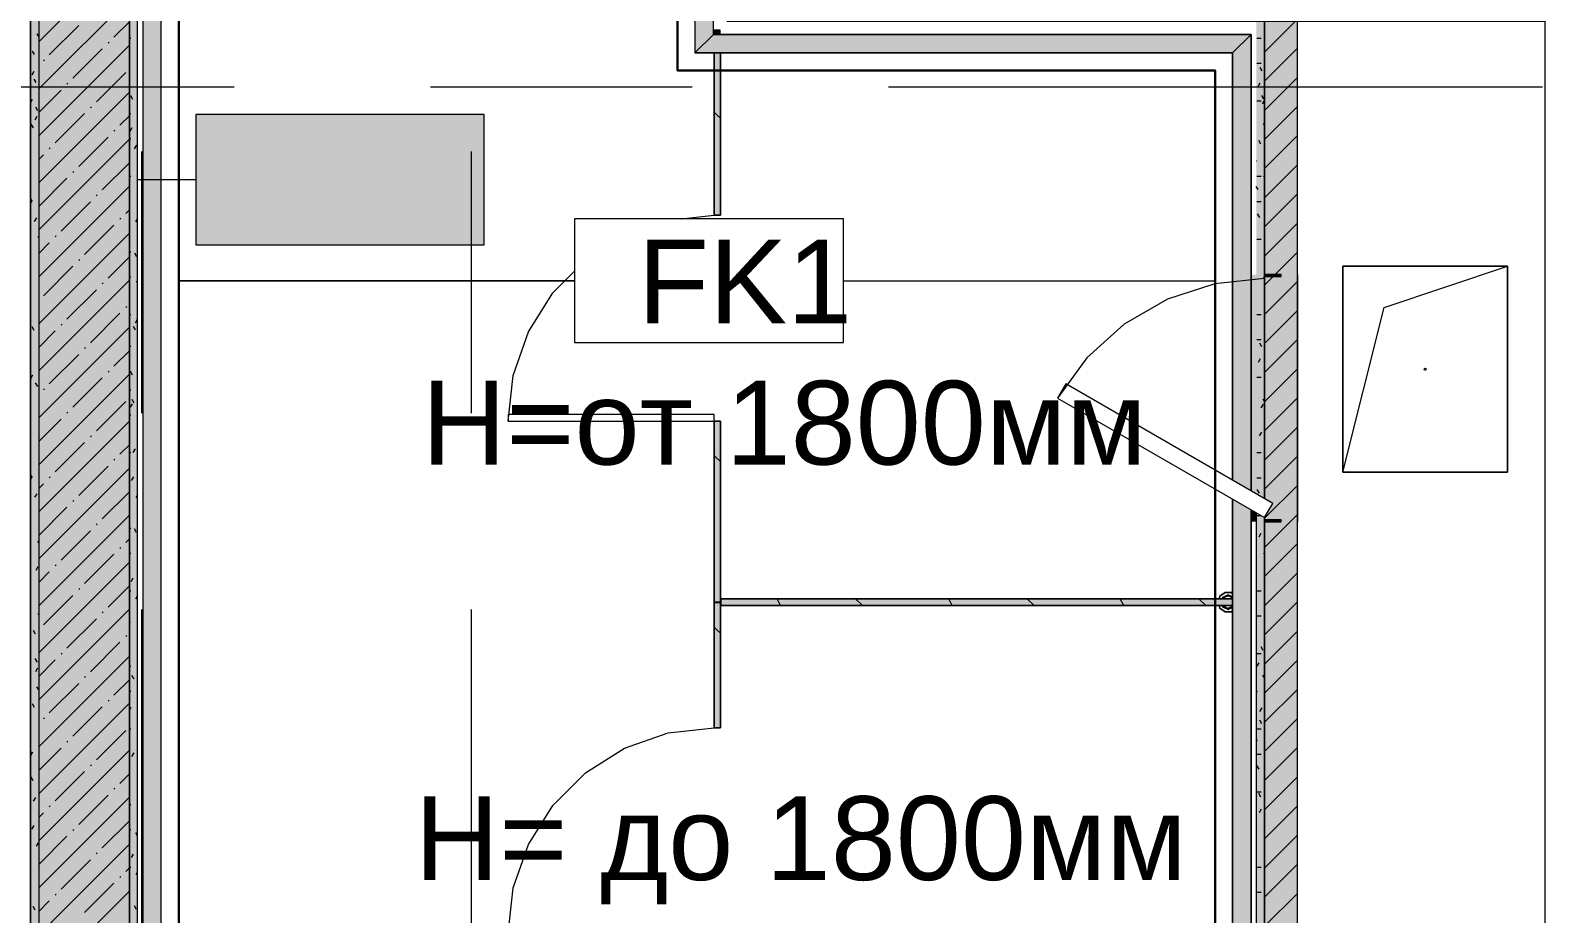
# Model space of a CAD drawing. Header units: millimetres. Extents: x -3817 to 677485, y -22715 to 103890.
# Drawn here: x 392672 to 396348, y 3513 to 5657 of the extents above; entities that cross this region are included whole.
import ezdxf

# ---------------------------------------------------------------- set-up
doc = ezdxf.new("R2010")
doc.units = ezdxf.units.MM
doc.layers.add('PDF _Геометрия', color=7, linetype='Continuous', true_color=0x1d1d1d)
doc.layers.add('PDF _Сплошная заливка', color=7, linetype='Continuous', true_color=0xffffff)
doc.layers.add('PDF _Текст', color=7, linetype='Continuous')
doc.styles.add('PDF GOST-Common', font='arial.ttf')

msp = doc.modelspace()

# ---------------------------------------------------------------- hatches: boundary and pattern name
at = {"layer": 'PDF _Сплошная заливка', "transparency": 33554559}
for points in [[(392903.4, 2319), (392912.9, 2319), (392912.9, 9319), (392692.9, 9319), (392692.9, 2319)], [(395667.9, 2039), (395747.9, 2039), (395747.9, 5679), (395667.9, 5679), (395667.9, 5064), (395707.9, 5064), (395707.9, 5059), (395667.9, 5059), (395667.9, 4520.2), (395687.9, 4508.6), (395667.9, 4474), (395667.9, 4469), (395707.9, 4469), (395707.9, 4464), (395667.9, 4464), (395667.9, 2059)]]:
    msp.add_hatch(color=256, dxfattribs=at).paths.add_polyline_path(points)
h = msp.add_hatch(color=256, dxfattribs=at)
h.paths.add_polyline_path([(395667.9, 2059), (395667.9, 4474), (395647.9, 4485.6), (395647.9, 2059)], flags=0)
h.paths.add_polyline_path([(395667.9, 4520.2), (395667.9, 5679), (395647.9, 5679), (395647.9, 4531.7), (395654.2, 4528.1)], flags=0)
at = {"layer": 'PDF _Сплошная заливка', "true_color": 0xd7cdc4, "transparency": 33554559}
msp.add_hatch(color=254, dxfattribs=at).paths.add_polyline_path([(395517.3, 5601.5), (395590.4, 5601.5), (395635.4, 5646.5), (394330.4, 5646.5), (394285.4, 5601.5)])

# ---------------------------------------------------------------- linework, layer by layer
at = {"layer": 'PDF _Геометрия', "color": 9, "lineweight": 9, "true_color": 0xc0c0c0}
for points in [[(392912.9, 2319), (392912.9, 9319), (392912.9, 2319), (392932.9, 2319), (393192.9, 2319), (393192.9, 2039), (393212.9, 2039), (393442.9, 2039), (393442.9, 2059), (393212.9, 2059), (393212.9, 2319), (393212.9, 2339), (392932.9, 2339), (392932.9, 9299), (393192.9, 9299), (393212.9, 9299), (393212.9, 9579), (393192.9, 9579), (393192.9, 9319), (392932.9, 9319), (392912.9, 9319)], [(395747.9, 5064), (395747.9, 4464)], [(395647.9, 4485.6), (395647.9, 2059), (394342.9, 2059), (394342.9, 2039), (394342.9, 2059)]]:
    msp.add_lwpolyline(points, dxfattribs=at)
at = {"layer": 'PDF _Геометрия', "color": 231, "lineweight": 30, "true_color": 0xff80c0}
for points in [[(394242.9, 5559), (395547.9, 5559), (394242.9, 5559), (394242.9, 9479), (393312.9, 9479), (393312.9, 9199), (393032.9, 9199), (393032.9, 2445.5)], [(394342.9, 2434.5), (394342.9, 2164), (395547.9, 2164), (395547.9, 5559)]]:
    msp.add_lwpolyline(points, dxfattribs=at)
at = {"layer": 'PDF _Геометрия', "color": 7, "lineweight": 9}
for points in [[(392990.4, 2434.5), (392990.4, 9241.5), (392945.4, 9286.5), (392945.4, 2434.5)], [(392990.4, 2446.5), (392990.4, 9241.5), (393270.4, 9241.5), (393225.4, 9286.5), (392945.4, 9286.5), (392945.4, 2446.5)], [(392692.9, 9069), (392692.9, 8989), (392692.9, 2039), (392692.9, 2019), (392442.9, 2019), (392672.9, 2019), (392692.9, 2019), (392692.9, 1819), (392442.9, 1819)], [(392672.9, 8989), (392142.9, 8989), (392672.9, 8989), (392692.9, 8989), (392692.9, 2039), (392692.9, 2019), (392672.9, 2019)], [(392672.9, 8969), (392672.9, 2040)], [(395635.4, 5646.5), (394330.4, 5646.5), (394330.4, 5931.5), (394285.4, 5976.5), (394285.4, 5601.5), (395590.4, 5601.5)], [(394330.4, 5646.5), (394330.4, 5931.5), (394630.4, 5931.5), (394585.4, 5976.5), (394285.4, 5976.5), (394285.4, 5601.5)], [(395647.9, 5679), (394362.9, 5679), (395647.9, 5679), (395667.9, 5679), (395667.9, 4520.2), (395667.9, 5679), (395747.9, 5679)], [(394346.9, 5646.5), (394346.9, 5656.5), (394330.4, 5656.5)], [(394331.9, 5208), (394331.9, 5601.5), (394331.9, 5208)], [(392932.9, 5294.4), (393073.9, 5294.4)], [(394252, 5199), (394331.9, 5208)], [(395857.9, 4584), (395957.9, 4984), (396257.9, 5084)], [(393831.9, 4708), (394331.9, 4708), (394331.9, 4724), (393831.9, 4724), (393831.9, 4708), (393844.4, 4819.3), (393881.4, 4924.9), (393941, 5019.7), (393992.9, 5071.7)], [(394646, 5049), (395547.9, 5049)], [(394331.9, 4268), (394331.9, 4708), (394331.9, 4268)], [(394347.9, 4268), (394347.9, 4708), (394347.9, 4268)], [(395635.4, 2071.5), (395635.4, 4492.8), (395635.4, 2071.5), (394342.9, 2071.5), (394342.9, 2116.5), (394342.9, 2071.5), (395635.4, 2071.5), (395590.4, 2116.5), (394342.9, 2116.5), (395590.4, 2116.5), (395590.4, 4518.7), (395590.4, 2116.5)], [(395667.9, 2059), (395667.9, 4474), (395667.9, 2059), (395667.9, 2039), (394342.9, 2039), (395667.9, 2039), (395747.9, 2039)], [(393831.9, 3464.2), (394331.9, 3464.2), (394331.9, 3480.2), (393831.9, 3480.2), (393831.9, 3464.2), (393844.4, 3575.4), (393881.4, 3681.1), (393941, 3775.9), (394020.1, 3855.1), (394114.9, 3914.7), (394220.6, 3951.7), (394331.9, 3964.2), (394347.9, 3964.2), (394347.9, 4269.4), (394347.9, 3964.2), (394331.9, 3964.2)], [(394331.9, 3964.2), (394331.9, 4269.4), (394331.9, 3964.2)], [(394331.9, 4269.4), (394347.9, 4269.4)], [(394331.9, 4268), (394347.9, 4268)], [(395590.4, 4278.2), (395581, 4284), (395568.5, 4279.2), (395566.9, 4277), (395590.4, 4277), (394348.2, 4277), (395590.4, 4277)], [(395590.3, 4279.7), (395579.6, 4284.1), (395569, 4279.7), (395567.9, 4277)], [(395567.9, 4277), (395570.7, 4277), (395574.3, 4277), (395578.1, 4277), (395581.5, 4277), (395585.1, 4277), (395588.6, 4277)], [(395590.4, 4261), (394348.2, 4261), (395590.4, 4261)], [(395590.4, 4261), (395566.9, 4261), (395578.3, 4254), (395590.4, 4258.7)], [(395588.6, 4261), (395585, 4261), (395581.2, 4261), (395577.8, 4261), (395574.2, 4261), (395570.7, 4261), (395567.9, 4261)], [(395567.9, 4261), (395569, 4258.3), (395579.6, 4253.9), (395590.3, 4258.3)]]:
    msp.add_lwpolyline(points, dxfattribs=at)
at = {"layer": 'PDF _Геометрия', "color": 231, "lineweight": 9, "true_color": 0xff80c0}
msp.add_lwpolyline([(388912.9, 2438.9), (388912.9, 2040), (388912.9, 2039), (392551.9, 2039), (392672.9, 2039), (392672.9, 2040), (392672.9, 8969), (392671.9, 8969), (392042.9, 8969)], dxfattribs=at)
at = {"layer": 'PDF _Геометрия', "lineweight": 9}
for points in [[(392692.9, 5628.4), (392912.9, 5848.4)], [(392692.9, 5514.3), (392912.9, 5734.3)], [(392718.6, 5597.1), (392789.9, 5668.4)], [(392875.5, 5639.9), (392912.9, 5677.3)], [(395667.9, 5603.7), (395743.2, 5679)], [(392861.2, 5625.6), (392863.6, 5628)], [(392692.9, 5400.3), (392912.9, 5620.3)], [(392775.7, 5540.1), (392847, 5611.3)], [(395667.9, 5533), (395747.9, 5613)], [(392704.4, 5582.8), (392706.8, 5585.2)], [(392832.7, 5483), (392904, 5554.3)], [(392761.4, 5525.8), (392763.8, 5528.2)], [(395667.9, 5462.3), (395747.9, 5542.3)], [(392692.9, 5457.3), (392747.2, 5511.6)], [(392692.9, 5286.2), (392912.9, 5506.2)], [(392732.9, 5383.2), (392804.2, 5454.5)], [(392818.4, 5468.8), (392820.8, 5471.2)], [(392889.7, 5426), (392912.9, 5449.2)], [(395667.9, 5391.6), (395747.9, 5471.6)], [(392875.5, 5411.8), (392877.8, 5414.1)], [(392692.9, 5172.2), (392912.9, 5392.2)], [(392718.6, 5369), (392721, 5371.4)], [(392789.9, 5326.2), (392861.2, 5397.5)], [(395667.9, 5320.9), (395747.9, 5400.9)], [(392692.9, 5343.2), (392704.4, 5354.7)], [(392847, 5269.2), (392912.9, 5335.1)], [(395667.9, 5250.2), (395747.9, 5330.2)], [(392692.9, 5229.2), (392761.4, 5297.7)], [(392775.7, 5312), (392778, 5314.3)], [(392692.9, 5058.1), (392912.9, 5278.1)], [(392832.7, 5254.9), (392835.1, 5257.3)], [(395667.9, 5179.5), (395747.9, 5259.5)], [(392747.2, 5169.4), (392818.4, 5240.7)], [(392904, 5212.2), (392912.9, 5221.1)], [(392804.2, 5112.4), (392875.5, 5183.7)], [(392889.7, 5197.9), (392892.1, 5200.3)], [(395667.9, 5108.8), (395747.9, 5188.8)], [(392692.9, 4944.1), (392912.9, 5164.1)], [(392732.9, 5155.2), (392735.3, 5157.5)], [(392692.9, 5115.1), (392718.6, 5140.9)], [(395693.8, 5064), (395747.9, 5118)], [(392704.4, 5012.6), (392775.7, 5083.9)], [(392789.9, 5098.1), (392792.3, 5100.5)], [(392861.2, 5055.4), (392912.9, 5107)], [(392692.9, 4830), (392912.9, 5050)], [(392847, 5041.1), (392849.3, 5043.5)], [(395667.9, 5038), (395688.8, 5059)], [(395667.9, 4967.3), (395747.9, 5047.3)], [(392761.4, 4955.6), (392832.7, 5026.8)], [(392818.4, 4898.5), (392889.7, 4969.8)], [(392904, 4984.1), (392906.3, 4986.4)], [(395667.9, 4896.6), (395747.9, 4976.6)], [(392692.9, 4716), (392912.9, 4936)], [(392692.9, 4887), (392732.9, 4927.1)], [(392747.2, 4941.3), (392749.5, 4943.7)], [(395667.9, 4825.9), (395747.9, 4905.9)], [(392718.6, 4798.7), (392789.9, 4870)], [(392804.2, 4884.3), (392806.6, 4886.7)], [(392875.5, 4841.5), (392912.9, 4878.9)], [(392692.9, 4601.9), (392912.9, 4821.9)], [(392861.2, 4827.3), (392863.6, 4829.6)], [(395667.9, 4755.2), (395747.9, 4835.2)], [(392704.4, 4784.5), (392706.8, 4786.9)], [(392775.7, 4741.7), (392847, 4813)], [(392832.7, 4684.7), (392904, 4756)], [(395667.9, 4684.5), (395747.9, 4764.5)], [(392692.9, 4658.9), (392747.2, 4713.2)], [(392692.9, 4487.9), (392912.9, 4707.9)], [(392761.4, 4727.5), (392763.8, 4729.8)], [(392818.4, 4670.4), (392820.8, 4672.8)], [(395667.9, 4613.8), (395747.9, 4693.8)], [(392732.9, 4584.9), (392804.2, 4656.2)], [(392889.7, 4627.7), (392912.9, 4650.8)], [(392789.9, 4527.9), (392861.2, 4599.2)], [(392875.5, 4613.4), (392877.8, 4615.8)], [(395667.9, 4543.1), (395747.9, 4623.1)], [(392692.9, 4373.8), (392912.9, 4593.8)], [(392718.6, 4570.6), (392721, 4573)], [(392692.9, 4544.9), (392704.4, 4556.4)], [(392847, 4470.9), (392912.9, 4536.8)], [(395667.9, 4472.4), (395747.9, 4552.4)], [(392692.9, 4430.8), (392761.4, 4499.4)], [(392775.7, 4513.6), (392778, 4516)], [(392692.9, 4259.8), (392912.9, 4479.8)], [(392832.7, 4456.6), (392835.1, 4459)], [(395667.9, 4401.7), (395747.9, 4481.7)], [(392747.2, 4371.1), (392818.4, 4442.3)], [(392904, 4413.8), (392912.9, 4422.7)], [(395667.9, 4330.9), (395747.9, 4410.9)], [(392804.2, 4314), (392875.5, 4385.3)], [(392889.7, 4399.6), (392892.1, 4401.9)], [(392692.9, 4145.7), (392912.9, 4365.7)], [(392692.9, 4316.8), (392718.6, 4342.6)], [(392732.9, 4356.8), (392735.3, 4359.2)], [(395667.9, 4260.2), (395747.9, 4340.2)], [(392789.9, 4299.8), (392792.3, 4302.2)], [(392861.2, 4257), (392912.9, 4308.7)], [(392704.4, 4214.2), (392775.7, 4285.5)], [(395667.9, 4189.5), (395747.9, 4269.5)], [(392692.9, 4031.7), (392912.9, 4251.7)], [(392761.4, 4157.2), (392832.7, 4228.5)], [(392847, 4242.8), (392849.3, 4245.1)], [(395667.9, 4118.8), (395747.9, 4198.8)], [(392818.4, 4100.2), (392889.7, 4171.5)], [(392904, 4185.7), (392906.3, 4188.1)], [(392692.9, 3917.6), (392912.9, 4137.6)], [(392692.9, 4088.7), (392732.9, 4128.7)], [(392747.2, 4143), (392749.5, 4145.3)], [(395667.9, 4048.1), (395747.9, 4128.1)], [(392804.2, 4085.9), (392806.6, 4088.3)], [(392875.5, 4043.2), (392912.9, 4080.6)], [(392718.6, 4000.4), (392789.9, 4071.7)], [(395667.9, 3977.4), (395747.9, 4057.4)], [(392692.9, 3803.6), (392912.9, 4023.6)], [(392775.7, 3943.4), (392847, 4014.7)], [(392861.2, 4028.9), (392863.6, 4031.3)], [(392704.4, 3986.1), (392706.8, 3988.5)], [(395667.9, 3906.7), (395747.9, 3986.7)], [(392832.7, 3886.4), (392904, 3957.6)], [(392692.9, 3860.6), (392747.2, 3914.9)], [(392692.9, 3689.5), (392912.9, 3909.5)], [(392761.4, 3929.1), (392763.8, 3931.5)], [(395667.9, 3836), (395747.9, 3916)], [(392818.4, 3872.1), (392820.8, 3874.5)], [(392732.9, 3786.6), (392804.2, 3857.8)], [(392889.7, 3829.3), (392912.9, 3852.5)], [(395667.9, 3765.3), (395747.9, 3845.3)], [(392692.9, 3575.5), (392912.9, 3795.5)], [(392789.9, 3729.5), (392861.2, 3800.8)], [(392875.5, 3815.1), (392877.8, 3817.4)], [(392692.9, 3746.5), (392704.4, 3758)], [(392718.6, 3772.3), (392721, 3774.7)], [(395667.9, 3694.5), (395747.9, 3774.5)], [(392775.7, 3715.3), (392778, 3717.7)], [(392847, 3672.5), (392912.9, 3738.4)], [(392692.9, 3632.5), (392761.4, 3701)], [(392692.9, 3461.4), (392912.9, 3681.4)], [(395667.9, 3623.8), (395747.9, 3703.8)], [(392747.2, 3572.7), (392818.4, 3644)], [(392832.7, 3658.3), (392835.1, 3660.6)], [(392889.7, 3601.2), (392892.1, 3603.6)], [(392904, 3615.5), (392912.9, 3624.4)], [(395667.9, 3553.1), (395747.9, 3633.1)], [(392692.9, 3347.4), (392912.9, 3567.4)], [(392804.2, 3515.7), (392875.5, 3587)], [(392692.9, 3518.4), (392718.6, 3544.2)], [(392732.9, 3558.5), (392735.3, 3560.8)], [(395667.9, 3482.4), (395747.9, 3562.4)]]:
    msp.add_lwpolyline(points, dxfattribs=at)
at = {"layer": 'PDF _Геометрия', "color": 9, "lineweight": 9, "true_color": 0xc0c0c0}
msp.add_lwpolyline([(395747.9, 2039), (395747.9, 5679), (396347.9, 5679), (396347.9, 2039)], close=True, dxfattribs=at)
at = {"layer": 'PDF _Геометрия', "color": 253, "lineweight": 9, "true_color": 0x9b9b9b}
for points in [[(392692.9, 5641.3), (392689.1, 5647.9)], [(392912.9, 5637.6), (392916.4, 5637.6)], [(392913.4, 5625), (392912.9, 5626)], [(395649.5, 5637.6), (395659.6, 5637.6)], [(392682.9, 5597.6), (392677.9, 5606.3)], [(392681.2, 5556.7), (392676.2, 5548)], [(395649.5, 5576.6), (395659.6, 5576.6)], [(395662.2, 5557.9), (395657.2, 5566.6)], [(392687, 5529.5), (392682, 5538.2)], [(395656.4, 5528.4), (395651.4, 5519.6)], [(392677.1, 5488.7), (392672.9, 5481.4)], [(392921.6, 5489), (392916.6, 5497.7)], [(395649.5, 5485.2), (395659.6, 5485.2)], [(395666.3, 5489.9), (395661.3, 5498.6)], [(395667.6, 5486.7), (395662.5, 5478)], [(392688.3, 5447.1), (392683.2, 5438.3)], [(392691.1, 5461.5), (392686.1, 5470.2)], [(392912.9, 5454.7), (392916.4, 5454.7)], [(392679.9, 5419.9), (392674.9, 5428.6)], [(392918.8, 5419.6), (392913.7, 5410.9)], [(395667.9, 5426.2), (395665.4, 5430.5)], [(392912.9, 5393.7), (392916.4, 5393.7)], [(392929.9, 5377.9), (392924.9, 5369.2)], [(395659.2, 5380.2), (395654.2, 5388.9)], [(395648.1, 5338.6), (395647.9, 5338.9)], [(392912.9, 5302.3), (392916.4, 5302.3)], [(395649.5, 5302.3), (395659.6, 5302.3)], [(395667.9, 5304.4), (395665.5, 5300.3)], [(392932.9, 5261.2), (392932, 5259.5)], [(395652.2, 5270.5), (395647.9, 5277.9)], [(392677, 5242.2), (392672.9, 5249.2)], [(392676, 5243), (392672.9, 5237.5)], [(395649.5, 5241.3), (395659.6, 5241.3)], [(392687.2, 5201.3), (392682.1, 5192.6)], [(392932.9, 5200.2), (392927.9, 5191.5)], [(395656.3, 5202.5), (395651.2, 5211.2)], [(392692.9, 5153.6), (392691.2, 5156.4)], [(395649.5, 5149.9), (395659.6, 5149.9)], [(392912.9, 5119.4), (392916.4, 5119.4)], [(392930.9, 5107.2), (392925.8, 5115.9)], [(392912.9, 5058.4), (392916.4, 5058.4)], [(392932.9, 5042.7), (392929.9, 5047.9)], [(395667.9, 5060.6), (395664.4, 5054.6)], [(392912.9, 4967), (392916.4, 4967)], [(395649.5, 4967), (395659.6, 4967)], [(392682.1, 4928.4), (392677.1, 4937.1)], [(392927.9, 4929.5), (392922.8, 4938.2)], [(392931.8, 4954.5), (392926.8, 4945.8)], [(392916.7, 4887.8), (392912.9, 4894.5)], [(395649.5, 4906), (395659.6, 4906)], [(395661.4, 4888.7), (395656.4, 4897.4)], [(395657.2, 4859.2), (395652.2, 4850.5)], [(392677.9, 4819.5), (392672.9, 4810.8)], [(392920.8, 4819.8), (392915.8, 4828.5)], [(392690.3, 4792.3), (392685.3, 4801)], [(392912.9, 4784.1), (392916.4, 4784.1)], [(395649.5, 4814.6), (395659.6, 4814.6)], [(392919.6, 4750.4), (392914.5, 4741.7)], [(392924.9, 4751.8), (392919.8, 4760.5)], [(395664.3, 4749.5), (395659.3, 4740.8)], [(395667.9, 4755.6), (395664.6, 4761.4)], [(392912.9, 4723.2), (392916.4, 4723.2)], [(392913.7, 4710.1), (392912.9, 4711.6)], [(395660.2, 4681.5), (395655.2, 4672.8)], [(392912.9, 4631.7), (392916.4, 4631.7)], [(392926.6, 4640.7), (392921.6, 4632)], [(395649.5, 4631.7), (395659.6, 4631.7)], [(395667.9, 4633.8), (395666.3, 4631.1)], [(392676.2, 4573), (392672.9, 4578.6)], [(392676.8, 4573.8), (392672.9, 4567)], [(392922.6, 4572.7), (392917.5, 4564)], [(395649.5, 4570.8), (395659.6, 4570.8)], [(392688, 4532.1), (392682.9, 4523.4)], [(392932.9, 4529.6), (392928.7, 4522.3)], [(395655.5, 4533.3), (395650.4, 4542)], [(392912.9, 4448.8), (392916.4, 4448.8)], [(395649.5, 4479.3), (395658.7, 4479.3)], [(392692.9, 4418.7), (392690, 4413.8)], [(392930.1, 4438), (392925, 4446.7)], [(395659.1, 4435.7), (395654.1, 4427)], [(392912.9, 4387.9), (392916.4, 4387.9)], [(395667.9, 4390), (395665.2, 4385.4)], [(392691, 4354.4), (392685.9, 4345.7)], [(392921.5, 4327), (392916.4, 4318.2)], [(392912.9, 4296.4), (392916.4, 4296.4)], [(392932.6, 4285.3), (392927.6, 4276.6)], [(395649.5, 4296.4), (395659.6, 4296.4)], [(392692.9, 4239.2), (392691.5, 4241.5)], [(395649.5, 4235.5), (395659.6, 4235.5)], [(392685.4, 4191.2), (392680.4, 4199.9)], [(392915.9, 4218.7), (392912.9, 4223.9)], [(395664.7, 4151.5), (395659.7, 4160.2)], [(392689.5, 4123.1), (392684.5, 4131.9)], [(395653.9, 4122), (395648.9, 4113.3)], [(395649.5, 4144), (395659.6, 4144)], [(392689.9, 4108.7), (392684.8, 4100)], [(392912.9, 4113.6), (392916.4, 4113.6)], [(392924.1, 4082.6), (392919, 4091.3)], [(395667.9, 4085.1), (395663.8, 4092.2)], [(392692.9, 4056.3), (392688.6, 4063.8)], [(392912.9, 4052.6), (392916.4, 4052.6)], [(395649.8, 4053.9), (395647.9, 4050.6)], [(392682.4, 4013.5), (392677.4, 4022.2)], [(392916.3, 4013.2), (392912.9, 4007.3)], [(395661, 4012.3), (395656, 4003.6)], [(395667.9, 4024.1), (395667.9, 4024.2)], [(395661.7, 3973.8), (395656.7, 3982.5)], [(392912.9, 3961.2), (392916.4, 3961.2)], [(395650.6, 3932.2), (395647.9, 3936.8)], [(395649.5, 3961.2), (395659.6, 3961.2)], [(392675.4, 3903.8), (392672.9, 3908.1)], [(392677.6, 3904.6), (392672.9, 3896.4)], [(392923.4, 3903.5), (392918.3, 3894.8)], [(395649.5, 3900.2), (395659.6, 3900.2)], [(395654.7, 3864.1), (395649.6, 3872.9)], [(392679.4, 3835.8), (392674.4, 3844.5)], [(392684.7, 3794.9), (392679.7, 3786.2)], [(395648.8, 3808.2), (395647.9, 3806.7)], [(395649.5, 3808.8), (395659.6, 3808.8)], [(395658.7, 3796.1), (395653.7, 3804.8)], [(392912.9, 3778.3), (392916.4, 3778.3)], [(395659.9, 3766.6), (395654.9, 3757.9)], [(392680.6, 3726.9), (392675.6, 3718.2)], [(392912.9, 3717.3), (392916.4, 3717.3)], [(395667.9, 3719.4), (395666, 3716.2)], [(392691.8, 3685.3), (392686.7, 3676.6)], [(392932.9, 3701.6), (392928.3, 3709.5)], [(392922.3, 3657.8), (392917.2, 3649.1)], [(392932.9, 3640.6), (392932.4, 3641.5)], [(392912.9, 3625.9), (392916.4, 3625.9)], [(392932.9, 3615.2), (392928.4, 3607.4)], [(395649.5, 3625.9), (395659.6, 3625.9)], [(392684.6, 3522), (392679.6, 3530.7)], [(392930.3, 3523.1), (392925.3, 3531.8)], [(395649.5, 3564.9), (395659.6, 3564.9)]]:
    msp.add_lwpolyline(points, dxfattribs=at)
at = {"layer": 'PDF _Геометрия', "color": 7, "lineweight": 9}
for points in [[(395590.4, 5601.5), (394285.4, 5601.5), (394330.4, 5646.5), (395635.4, 5646.5), (395635.4, 4539), (395635.4, 5646.5), (395590.4, 5601.5), (395590.4, 4564.9)], [(394347.9, 5208), (394347.9, 5601.5), (394347.9, 5208), (394331.9, 5208)], [(393773.9, 5451.9), (393073.9, 5451.9), (393073.9, 5136.3), (393773.9, 5136.3)], [(394646, 5199), (393992.9, 5199), (393992.9, 4899), (394646, 4899)], [(396257.9, 5084), (396257.9, 4584), (395857.9, 4584), (395857.9, 5084)], [(396257.9, 5084), (395857.9, 5084), (395857.9, 4584), (396257.9, 4584)], [(393032.9, 5049), (393992.9, 5049)], [(394347.9, 4708), (394331.9, 4708)], [(394348.2, 4277), (394348.2, 4261)], [(395557.6, 4277), (395559.7, 4283.5), (395572, 4292.4), (395587.2, 4292.4), (395590.4, 4290.1), (395587.2, 4292.4), (395572, 4292.4), (395559.7, 4283.5)], [(395565.4, 4277), (395567.2, 4281.4), (395579.6, 4286.6), (395590.4, 4282.1), (395579.6, 4286.6), (395567.2, 4281.4)], [(395590.4, 4247.9), (395587.2, 4245.6), (395572, 4245.6), (395559.7, 4254.5), (395557.6, 4261), (395559.7, 4254.5), (395572, 4245.6), (395587.2, 4245.6)], [(395590.4, 4255.9), (395579.6, 4251.4), (395567.2, 4256.6), (395565.4, 4261), (395567.2, 4256.6), (395579.6, 4251.4)]]:
    msp.add_lwpolyline(points, close=True, dxfattribs=at)
at = {"layer": 'PDF _Геометрия', "color": 253, "lineweight": 9, "true_color": 0xaaaaaa}
for points in [[(391580, 5519), (393167.5, 5519)], [(393643.8, 5519), (394278.8, 5519)], [(394755, 5519), (396342.5, 5519)], [(392942.9, 4727.3), (392942.9, 5362.3)], [(393742.9, 4727.3), (393742.9, 5362.3)], [(395667.9, 5054), (395547.3, 5041.3), (395432, 5003.9), (395327, 4943.2), (395236.9, 4862.1), (395165.6, 4764)], [(392942.9, -177.4), (392942.9, 2322.6), (392942.9, 4251.1)], [(393742.9, -177.4), (393742.9, 2322.6), (393742.9, 4251.1)]]:
    msp.add_lwpolyline(points, dxfattribs=at)
at = {"layer": 'PDF _Геометрия', "color": 9, "lineweight": 9, "true_color": 0xc3c3c1}
for points in [[(394338.8, 5451.4), (394331.9, 5457.9)], [(394347.9, 5443.5), (394338.1, 5451.9)], [(394338.8, 4618.4), (394331.9, 4624.9)], [(394347.9, 4610.5), (394338.1, 4618.9)], [(394493.5, 4261), (394484.9, 4277)], [(394692.2, 4261), (394675.2, 4277)], [(394910, 4261), (394901.4, 4277)], [(395108.7, 4261), (395091.7, 4277)], [(395326.5, 4261), (395317.9, 4277)], [(395525.2, 4261), (395508.2, 4277)], [(394338.8, 4201.9), (394331.9, 4208.4)], [(394347.9, 4194), (394338.1, 4202.4)]]:
    msp.add_lwpolyline(points, dxfattribs=at)
at = {"layer": 'PDF _Геометрия', "color": 253, "lineweight": 13, "true_color": 0xaaaaaa}
for points in [[(395707.9, 5059), (395707.9, 5064), (395667.9, 5064), (395667.9, 5059)], [(395165.6, 4764), (395667.9, 4474), (395687.9, 4508.6), (395185.6, 4798.6)], [(395707.9, 4469), (395667.9, 4469), (395667.9, 4464), (395707.9, 4464)]]:
    msp.add_lwpolyline(points, close=True, dxfattribs=at)
at = {"layer": 'PDF _Геометрия', "color": 7, "lineweight": 9}
msp.add_circle((396057.9, 4834), 2.5, dxfattribs=at)
at = {"layer": 'PDF _Сплошная заливка', "lineweight": 35, "transparency": 33554559}
for points in [[(392932.9, 2319), (392932.9, 9319), (392912.9, 2319), (392912.9, 9319)], [(392692.9, 2019), (392692.9, 8989), (392672.9, 2019), (392672.9, 8989)], [(395707.9, 5059), (395707.9, 5064), (395667.9, 5059), (395667.9, 5064)], [(395707.9, 4464), (395707.9, 4469), (395667.9, 4464), (395667.9, 4469)]]:
    msp.add_solid(points, dxfattribs=at)
at = {"layer": 'PDF _Сплошная заливка', "color": 254, "lineweight": 35, "true_color": 0xd7cdc4, "transparency": 33554559}
for points in [[(392990.4, 2434.5), (392990.4, 9241.5), (392945.4, 2434.5), (392945.4, 9286.5)], [(394285.4, 5601.5), (394330.4, 5646.5), (394285.4, 5976.5), (394330.4, 5931.5)], [(395635.4, 4539), (395635.4, 5646.5), (395590.4, 4564.9), (395590.4, 5601.5)], [(395635.4, 2071.5), (395635.4, 4492.8), (395590.4, 2116.5), (395590.4, 4518.7)]]:
    msp.add_solid(points, dxfattribs=at)
at = {"layer": 'PDF _Сплошная заливка', "color": 1, "lineweight": 35, "transparency": 33554559}
msp.add_solid([(394330.4, 5646.5), (394346.9, 5646.5), (394330.4, 5656.5), (394346.9, 5656.5)], dxfattribs=at)
at = {"layer": 'PDF _Сплошная заливка', "color": 254, "lineweight": 35, "true_color": 0xe2ddcd, "transparency": 33554559}
for points in [[(394347.9, 5208), (394347.9, 5601.5), (394331.9, 5208), (394331.9, 5601.5)], [(394347.9, 4268), (394347.9, 4708), (394331.9, 4268), (394331.9, 4708)], [(394347.9, 3964.2), (394347.9, 4269.4), (394331.9, 3964.2), (394331.9, 4269.4)], [(394348.2, 4261), (395590.4, 4261), (394348.2, 4277), (395590.4, 4277)], [(395635.4, 4261), (395636.9, 4261), (395635.4, 4277)]]:
    msp.add_solid(points, dxfattribs=at)
at = {"layer": 'PDF _Сплошная заливка', "lineweight": 9, "transparency": 33554559}
msp.add_solid([(393773.9, 5451.9), (393073.9, 5451.9), (393773.9, 5136.3), (393073.9, 5136.3)], dxfattribs=at)
at = {"layer": 'PDF _Сплошная заливка', "color": 135, "lineweight": 35, "true_color": 0x3f92ba, "transparency": 33554559}
for points in [[(395647.9, 4531.7), (395647.9, 5064), (395636.9, 4538.1), (395636.9, 5064)], [(395647.9, 4464), (395647.9, 4485.6), (395636.9, 4464), (395636.9, 4491.9)]]:
    msp.add_solid(points, dxfattribs=at)

# ---------------------------------------------------------------- texts
at = {"layer": 'PDF _Текст', "color": 250, "true_color": 0x3c3c3c, "char_height": 203.2, "attachment_point": 4, "style": 'PDF GOST-Common'}
for s, insert in [('FK1', (394146.5, 5047)), ('Н=от 1800мм', (393622.6, 4703)), ('Н= до 1800мм', (393605.6, 3667))]:
    msp.add_mtext(s, dxfattribs=dict(at, insert=insert))

doc.saveas('drawing.dxf')
